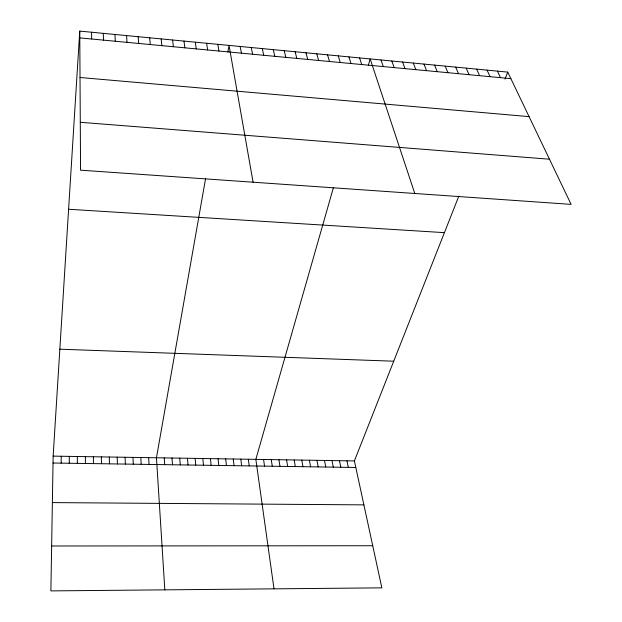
<?xml version="1.0" encoding="UTF-8"?>
<svg xmlns="http://www.w3.org/2000/svg" width="622" height="622" viewBox="0 0 622 622"><rect width="100%" height="100%" fill="white"/><g stroke="black" fill="none" stroke-linecap="round" stroke-linejoin="round"><path stroke-width="0.93" d="M69.275 463.258L69.306 456.377M61.166 463.133L61.244 456.253M79.756 31.1L80.557 170.171L571.113 204.381L507.746 72.113L79.756 31.1L53.15 456.12L50.887 590.9L381.846 587.852L354.392 460.933L458.826 196.132M205.61 178.452L156.456 457.769L164.822 589.85M227.87 51.968L229.028 45.406L253.084 182.207M333.493 187.377L255.844 459.355L274.007 588.847M368.356 65.248L370.16 58.927L414.788 193.481M505.002 79.072L507.746 72.113M51.642 545.992L372.733 545.735M52.372 502.599L363.893 504.87M53.033 463.017L355.8 467.464M53.15 456.12L354.392 460.933M59.844 349.191L393.726 361.203M68.607 209.256L444.427 232.651M80.285 122.285L549.475 159.216M80.028 77.501L529.065 116.625M79.795 37.888L510.872 78.644M497.429 71.126L500.492 77.664M487.073 70.13L490.058 76.677M476.662 69.135L479.585 75.682M466.22 68.132L469.074 74.694M455.724 67.129L458.507 73.691M445.189 66.119L447.902 72.688M434.607 65.1L437.25 71.686M423.979 64.082L426.552 70.667M413.311 63.063L415.807 69.656M402.589 62.037L405.015 68.638M391.829 61.003L394.177 67.611M381.014 59.969L383.292 66.577M359.578 57.916L361.701 64.54M348.95 56.897L350.995 63.53M338.275 55.871L340.25 62.511M327.561 54.845L329.458 61.492M316.8 53.811L318.62 60.466M305.993 52.777L307.727 59.44M295.139 51.735L296.795 58.406M284.238 50.693L285.817 57.364M273.291 49.643L274.792 56.322M262.297 48.594L263.72 55.272M346.944 460.809L348.32 467.347M339.472 460.692L340.817 467.239M251.249 47.536L252.594 54.223M331.985 460.575L333.291 467.13M324.474 460.451L325.741 467.021M240.162 46.471L241.422 53.165M316.94 460.334L318.169 466.904M309.383 460.21L310.58 466.795M301.802 460.093L302.961 466.687M294.198 459.969L295.318 466.57M286.571 459.845L287.659 466.461M217.84 44.333L218.936 51.043M278.928 459.728L279.97 466.344M271.254 459.604L272.265 466.236M206.613 43.252L207.624 49.97M263.565 459.479L264.537 466.119M195.324 42.172L196.257 48.897M248.333 459.238L249.228 465.894M240.8 459.114L241.655 465.785M183.995 41.091L184.835 47.816M233.242 458.997L234.066 465.676M225.669 458.873L226.447 465.559M172.613 39.995L173.375 46.736M218.065 458.756L218.812 465.45M210.446 458.632L211.146 465.334M161.184 38.906L161.852 45.647M202.803 458.507L203.464 465.225M195.129 458.391L195.759 465.108M187.44 458.266L188.031 464.999M149.708 37.802L150.291 44.551M179.727 458.142L180.279 464.883M171.991 458.017L172.504 464.766M138.177 36.698L138.667 43.454M164.239 457.893L164.706 464.657M126.593 35.586L126.997 42.35M148.65 457.644L149.039 464.424M140.821 457.52L141.171 464.307M114.961 34.474L115.28 41.239M132.968 457.395L133.279 464.191M125.092 457.271L125.364 464.074M103.283 33.355L103.501 40.127M117.2 457.147L117.418 463.958M109.278 457.014L109.456 463.841M101.332 456.89L101.472 463.724M91.543 32.227L91.675 39.007M93.362 456.766L93.456 463.608M85.369 456.634L85.424 463.491M77.346 456.509L77.361 463.374"/></g></svg>
